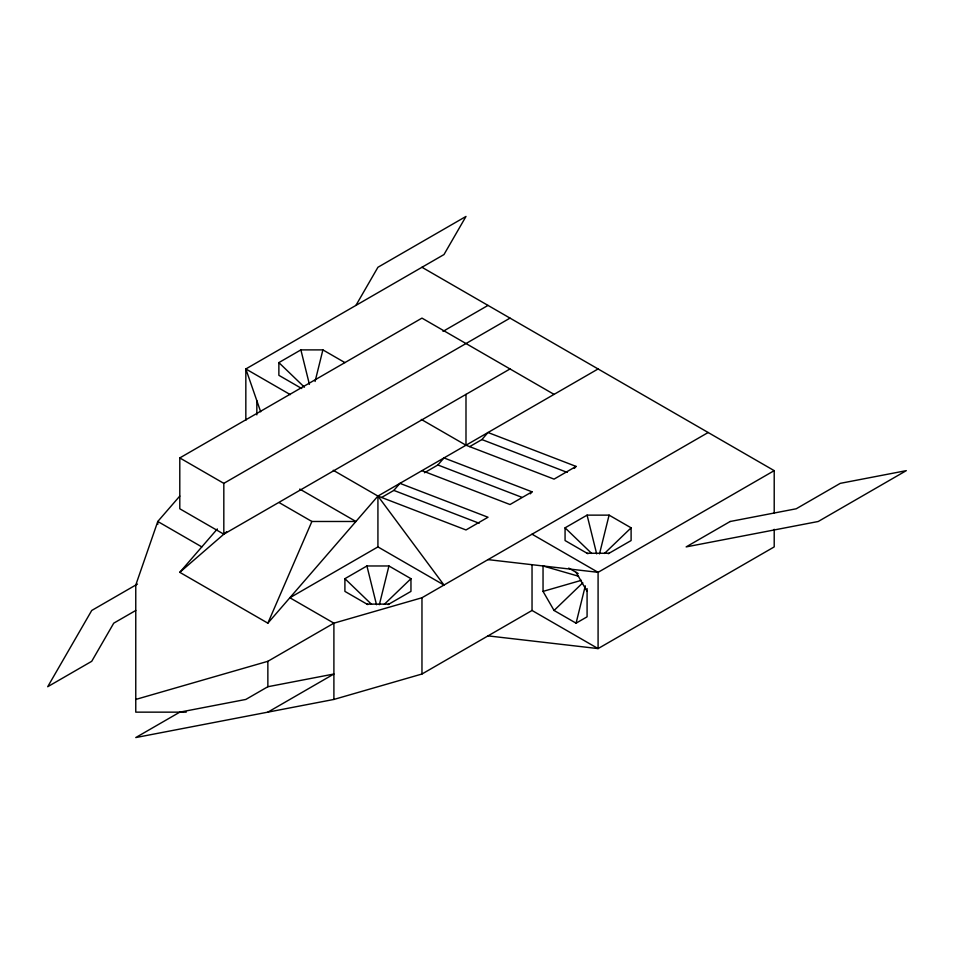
<?xml version="1.0" encoding="UTF-8"?>
<svg xmlns="http://www.w3.org/2000/svg" width="954" height="954" viewBox="0 0 954 954"><rect width="100%" height="100%" fill="white"/><g stroke="black" fill="none" stroke-linecap="round" stroke-linejoin="round"><path stroke-width="1.43" d="M315.082 381.469L322.893 349.891L300.88 349.891L278.866 362.603L278.866 375.316L301.726 388.516M379.346 604.717L388.934 565.972L366.92 565.972L344.907 578.684L344.907 591.397L367.767 604.597M578.553 576.228L543.041 565.972L543.041 591.397L554.059 610.465L576.073 623.177L585.303 585.863M599.506 553.88L609.093 515.136L587.08 515.136L565.066 527.836L565.066 540.548L587.926 553.749M217.345 528.957L179.793 572.328L267.859 623.165L311.886 521.48L355.914 521.48L299.759 489.068M355.914 305.411L377.927 267.275L465.993 216.439L443.98 254.563L245.834 368.959L245.834 420.297M179.793 496.068L157.78 521.48L135.766 585.04L135.766 712.149L186.221 712.149M267.859 623.165L377.927 496.068L598.086 368.959M381.612 497.463L393.835 490.404L399.941 483.356L488.007 517.247L465.993 529.959L377.927 496.068L333.256 470.274M424.423 472.755L437.874 464.98L443.98 457.932L532.034 491.823L530.293 493.838M469.666 446.627L481.901 439.567L488.007 432.508L576.073 466.411L574.32 468.426M384.319 604.311L410.959 578.684L388.934 565.972M604.478 553.463L631.107 527.836L609.093 515.136M554.059 610.465L582.811 582.787M179.793 572.328L226.611 531.783M510.02 368.959L223.82 534.192L179.793 508.78L179.793 457.932L421.966 318.111L554.059 394.384M443.014 331.384L488.007 305.411M179.793 457.932L223.82 483.356L510.02 318.123M137.459 584.063L91.727 610.465L47.7 686.725L91.727 661.301L113.741 623.165L135.766 610.465M377.927 546.904L377.927 496.068L443.98 585.04L377.927 546.904L289.873 597.753L333.9 623.165L421.966 597.753L708.166 432.508M532.034 491.823L510.02 504.535L421.966 470.644M576.073 466.411L554.059 479.123L465.993 445.22L421.322 419.438M135.766 699.437L267.859 661.301L333.9 623.165L333.9 699.437L135.766 737.561L179.793 712.149L245.834 699.437L267.859 686.725L333.9 674.013L267.859 712.149M388.087 604.597L410.959 591.397L410.959 578.684M608.247 553.749L631.107 540.548L631.107 527.836M333.9 699.437L421.966 674.013L532.034 610.465L598.086 648.589L774.207 546.904L774.207 529.303M774.207 513.18L774.207 470.644L598.086 572.328L488.007 559.616M576.073 623.177L587.08 616.821L587.08 588.57M543.041 591.397L581.391 580.318M587.08 553.26L609.093 553.26M366.92 604.109L388.934 604.109M488.007 635.877L598.086 648.589L598.086 572.328L532.034 534.192M481.901 439.567L567.213 472.397M437.874 464.98L521.802 497.284M393.835 490.404L479.146 523.245M421.966 267.275L774.207 470.644M322.893 349.891L344.907 362.603M290.29 394.622L245.834 368.959L260.68 411.794M568.727 568.095L578.184 573.545M279.176 502.603L311.886 521.48M201.807 546.904L157.78 521.48L157.78 524.39M565.066 527.836L591.695 553.463M278.866 362.603L304.433 387.205M344.907 578.684L371.535 604.311M576.073 572.328L587.08 591.397M587.08 515.136L596.667 553.88M366.92 565.972L376.508 604.717M300.88 349.891L309.394 384.331M532.034 564.995L532.034 610.465M465.993 394.384L465.993 445.22M421.966 597.753L421.966 674.013M267.859 661.301L267.859 686.725M256.841 400.74L256.841 414.859M223.82 483.356L223.82 534.192M730.18 521.492L686.141 546.904L818.234 521.492L906.3 470.644L840.259 483.356L796.22 508.78L730.18 521.492"/></g></svg>
